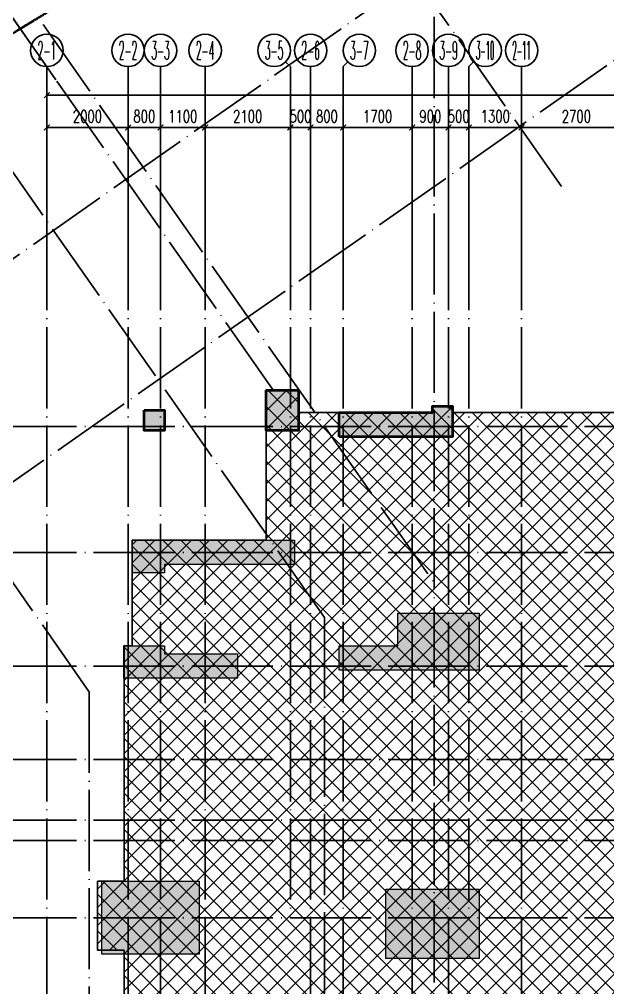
# Model space of a CAD drawing. Header units: millimetres. Extents: x 1089227 to 13101469, y 618865 to 10240562.
# Drawn here: x 1807866 to 1822364, y 4906432 to 4930284 of the extents above; entities that cross this region are included whole.
import ezdxf
from ezdxf.enums import TextEntityAlignment as Align

# ---------------------------------------------------------------- set-up
doc = ezdxf.new("R2010")
doc.units = ezdxf.units.MM
doc.header["$LTSCALE"] = 1000
doc.header["$PDMODE"] = 3
doc.header["$PDSIZE"] = 200
doc.linetypes.add('A09-G-CTRL-用地红线+建筑退线_设计区$0$Controlline1', pattern=[12.8, 8, -1.6, 1.6, -1.6])
doc.linetypes.add('DOTE', pattern=[2.42, 2, -0.2, 0.02, -0.2])
doc.layers.get('0').update_dxf_attribs({"linetype": 'CONTINUOUS'})
doc.layers.get('Defpoints').update_dxf_attribs({"linetype": 'CONTINUOUS'})
for name, color, linetype, lineweight in [('A09-G-CTRL-用地红线+建筑退线_设计区$0$Z-REDL-CTRL(建筑控制线)', 40, 'CONTINUOUS', 35), ('S-SLAB-HATCH', 73, 'CONTINUOUS', 0), ('S-WALL', 31, 'CONTINUOUS', 0)]:
    doc.layers.add(name, color=color, linetype=linetype, lineweight=lineweight)
for name, color, linetype in [('AXIS', 3, 'CONTINUOUS'), ('AXIS_TEXT', 7, 'CONTINUOUS'), ('C-H', 8, 'CONTINUOUS'), ('DOTE', 1, 'DOTE'), ('S-EDGE', 210, 'CONTINUOUS')]:
    doc.layers.add(name, color=color, linetype=linetype)
doc.styles.add('_TCH_AXIS', font='COMPLEX', dxfattribs={"bigfont": 'AllInOneBig.shx'})
doc.styles.add('_TCH_DIM_T3', font='SIMPLEX', dxfattribs={"width": 0.705882, "bigfont": 'AllInOneBig.shx'})
doc.styles.add('COMPLEX', font='COMPLEX', dxfattribs={"bigfont": 'AllInOneBig.shx'})
doc.dimstyles.new('_TCH_ARCH&&100', dxfattribs={"dimtxt": 297.5, "dimasz": 100, "dimexe": 250, "dimexo": 300, "dimgap": 126.25, "dimtad": 1, "dimdec": 0, "dimzin": 0, "dimdsep": 46, "dimtxsty": '_TCH_DIM_T3', "dimblk": 'ARCHTICK', "dimcen": 0.09, "dimclrt": 7, "dimazin": 2, "dimtfac": 1, "dimtdec": 0, "dimtix": 1, "dimtmove": 2, "dimatfit": 3, "dimfxl": 0, "dimtolj": 1, "dimtzin": 0, "dimarcsym": 0})
doc.dimstyles.new('_TCH_ARCH&&150', dxfattribs={"dimtxt": 446.25, "dimasz": 150, "dimexe": 375, "dimexo": 450, "dimgap": 189.375, "dimtad": 1, "dimdec": 0, "dimzin": 0, "dimdsep": 46, "dimtxsty": '_TCH_DIM_T3', "dimblk": 'ARCHTICK', "dimcen": 0.09, "dimclrt": 7, "dimazin": 2, "dimtfac": 1, "dimtdec": 0, "dimtix": 1, "dimtmove": 2, "dimatfit": 3, "dimfxl": 0, "dimtolj": 1, "dimtzin": 0, "dimarcsym": 0})

# ---------------------------------------------------------------- blocks, each defined once
blk = doc.blocks.new('0323最综用地红线')
at = {"layer": 'A09-G-CTRL-用地红线+建筑退线_设计区$0$Z-REDL-CTRL(建筑控制线)', "linetype": 'A09-G-CTRL-用地红线+建筑退线_设计区$0$Controlline1', "ltscale": 0.0005, "flags": 128}
blk.add_lwpolyline([(8299567, 3686108), (8326626, 3675265), (8336400, 3687495), (8338983, 3690878), (8341712, 3688883), (8341724, 3688834), (8348492, 3681996), (8336495, 3657264), (8335815, 3655857), (8334921, 3653765), (8334408, 3652495), (8333554, 3650188), (8332762, 3647815), (8332296, 3646270), (8331866, 3644682), (8331460, 3643007), (8331063, 3641145), (8330737, 3639422), (8330293, 3636480), (8330017, 3634043), (8329761, 3630317), (8329732, 3627942), (8329763, 3625708), (8329928, 3622644), (8330113, 3620704), (8330325, 3618642), (8330653, 3615645), (8331572, 3606971), (8333151, 3600656), (8334420, 3595620), (8335099, 3592902), (8332162, 3588340), (8329462, 3587873), (8325135, 3587049), (8322510, 3586515), (8319525, 3585891), (8317926, 3585544), (8316578, 3585249), (8315535, 3585011), (8313300, 3584499), (8310791, 3583894), (8309251, 3583537), (8305740, 3582637), (8303918, 3582156), (8302104, 3581668), (8299703, 3581012), (8297227, 3580315), (8295056, 3579682), (8292998, 3579074), (8290643, 3578358), (8288572, 3577710), (8287591, 3577398), (8286161, 3576940), (8284503, 3576401), (8282624, 3575767), (8281086, 3575247), (8278146, 3574222), (8273894, 3572680), (8272471, 3572149), (8271089, 3571640), (8267888, 3570407), (8264331, 3569000), (8260702, 3567515), (8258549, 3566609), (8254947, 3565066), (8252185, 3563832), (8250834, 3563232), (8249176, 3562470), (8247994, 3561930), (8245505, 3560754), (8242980, 3559544), (8239801, 3558013), (8237959, 3557076), (8235838, 3555996), (8233384, 3554698), (8228450, 3552051), (8226178, 3550787), (8222141, 3548504), (8215629, 3544667), (8213710, 3543497), (8193657, 3531175), (8180322, 3522990), (8166408, 3514440), (8156991, 3508658), (8151138, 3505062), (8142685, 3507267), (8121171, 3545747), (8120724, 3546549), (8120233, 3547383), (8119272, 3548967), (8118108, 3550752), (8117067, 3552244), (8115806, 3553970), (8115672, 3554140), (8146431, 3575790), (8162146, 3587599), (8162295, 3588125), (8199863, 3615253), (8204215, 3618404), (8231584, 3638167), (8260590, 3655826), (8295376, 3680010)], close=True, dxfattribs=at)
blk = doc.blocks.new('_AXISO')
blk.add_circle((0, 0), 0.5)
at = {"layer": 'AXIS_TEXT', "style": 'COMPLEX', "width": 1.041667}
blk.add_attdef('A', text='', height=0.56, dxfattribs=at).set_placement((-0.25, -0.28), (0.25, -0.28), align=Align.FIT)
blk = doc.blocks.new('_ArchTick')
at = {"color": 0, "linetype": 'ByBlock', "const_width": 0.3}
blk.add_lwpolyline([(-0.71, -0.71), (0.71, 0.71)], dxfattribs=at)
blk = doc.blocks.new('*D184')
at = {"layer": 'AXIS', "color": 0, "lineweight": -2, "transparency": 16777216}
for p, q in [((-92891, 100208), (-92891, 103458)), ((-61741, 100208), (-61741, 103458)), ((-92891, 103208), (-61741, 103208))]:
    blk.add_line(p, q, dxfattribs=at)
at = {"layer": 'Defpoints', "color": 0, "transparency": 16777216}
for p in [(-61741, 103208), (-92891, 99908), (-61741, 99908)]:
    blk.add_point(p, dxfattribs=at)
at = {"layer": 'AXIS', "color": 0, "lineweight": -2, "transparency": 16777216, "xscale": 100, "yscale": 100, "zscale": 100, "rotation": 180}
blk.add_blockref('_ArchTick', (-92891, 103208), dxfattribs=at)
at = {"layer": 'AXIS', "color": 0, "lineweight": -2, "transparency": 16777216, "xscale": 100, "yscale": 100, "zscale": 100}
blk.add_blockref('_ArchTick', (-61741, 103208), dxfattribs=at)
at = {"layer": 'AXIS', "color": 7, "transparency": 16777216, "insert": (-77316, 103483), "char_height": 297.5, "attachment_point": 5, "style": '_TCH_DIM_T3'}
blk.add_mtext('\\A1;31150', dxfattribs=at)
blk = doc.blocks.new('*D185')
at = {"layer": 'AXIS', "color": 0, "lineweight": -2, "transparency": 16777216}
for p, q in [((-92891, 100208), (-92891, 102658)), ((-90891, 100208), (-90891, 102658)), ((-92891, 102408), (-90891, 102408))]:
    blk.add_line(p, q, dxfattribs=at)
at = {"layer": 'Defpoints', "color": 0, "transparency": 16777216}
for p in [(-90891, 102408), (-92891, 99908), (-90891, 99908)]:
    blk.add_point(p, dxfattribs=at)
at = {"layer": 'AXIS', "color": 0, "lineweight": -2, "transparency": 16777216, "xscale": 100, "yscale": 100, "zscale": 100, "rotation": 180}
blk.add_blockref('_ArchTick', (-92891, 102408), dxfattribs=at)
at = {"layer": 'AXIS', "color": 0, "lineweight": -2, "transparency": 16777216, "xscale": 100, "yscale": 100, "zscale": 100}
blk.add_blockref('_ArchTick', (-90891, 102408), dxfattribs=at)
at = {"layer": 'AXIS', "color": 7, "transparency": 16777216, "insert": (-91891, 102683), "char_height": 297.5, "attachment_point": 5, "style": '_TCH_DIM_T3'}
blk.add_mtext('\\A1;2000', dxfattribs=at)
blk = doc.blocks.new('*D186')
at = {"layer": 'AXIS', "color": 0, "lineweight": -2, "transparency": 16777216}
for p, q in [((-90891, 100208), (-90891, 102658)), ((-90091, 100208), (-90091, 102658)), ((-90891, 102408), (-90091, 102408))]:
    blk.add_line(p, q, dxfattribs=at)
at = {"layer": 'Defpoints', "color": 0, "transparency": 16777216}
for p in [(-90091, 102408), (-90891, 99908), (-90091, 99908)]:
    blk.add_point(p, dxfattribs=at)
at = {"layer": 'AXIS', "color": 0, "lineweight": -2, "transparency": 16777216, "xscale": 100, "yscale": 100, "zscale": 100, "rotation": 180}
blk.add_blockref('_ArchTick', (-90891, 102408), dxfattribs=at)
at = {"layer": 'AXIS', "color": 0, "lineweight": -2, "transparency": 16777216, "xscale": 100, "yscale": 100, "zscale": 100}
blk.add_blockref('_ArchTick', (-90091, 102408), dxfattribs=at)
at = {"layer": 'AXIS', "color": 7, "transparency": 16777216, "insert": (-90491, 102683), "char_height": 297.5, "attachment_point": 5, "style": '_TCH_DIM_T3'}
blk.add_mtext('\\A1;800', dxfattribs=at)
blk = doc.blocks.new('*D187')
at = {"layer": 'AXIS', "color": 0, "lineweight": -2, "transparency": 16777216}
for p, q in [((-90091, 100208), (-90091, 102658)), ((-88991, 100208), (-88991, 102658)), ((-90091, 102408), (-88991, 102408))]:
    blk.add_line(p, q, dxfattribs=at)
at = {"layer": 'Defpoints', "color": 0, "transparency": 16777216}
for p in [(-88991, 102408), (-90091, 99908), (-88991, 99908)]:
    blk.add_point(p, dxfattribs=at)
at = {"layer": 'AXIS', "color": 0, "lineweight": -2, "transparency": 16777216, "xscale": 100, "yscale": 100, "zscale": 100, "rotation": 180}
blk.add_blockref('_ArchTick', (-90091, 102408), dxfattribs=at)
at = {"layer": 'AXIS', "color": 0, "lineweight": -2, "transparency": 16777216, "xscale": 100, "yscale": 100, "zscale": 100}
blk.add_blockref('_ArchTick', (-88991, 102408), dxfattribs=at)
at = {"layer": 'AXIS', "color": 7, "transparency": 16777216, "insert": (-89541, 102683), "char_height": 297.5, "attachment_point": 5, "style": '_TCH_DIM_T3'}
blk.add_mtext('\\A1;1100', dxfattribs=at)
blk = doc.blocks.new('*D188')
at = {"layer": 'AXIS', "color": 0, "lineweight": -2, "transparency": 16777216}
for p, q in [((-88991, 100208), (-88991, 102658)), ((-86891, 100208), (-86891, 102658)), ((-88991, 102408), (-86891, 102408))]:
    blk.add_line(p, q, dxfattribs=at)
at = {"layer": 'Defpoints', "color": 0, "transparency": 16777216}
for p in [(-86891, 102408), (-88991, 99908), (-86891, 99908)]:
    blk.add_point(p, dxfattribs=at)
at = {"layer": 'AXIS', "color": 0, "lineweight": -2, "transparency": 16777216, "xscale": 100, "yscale": 100, "zscale": 100, "rotation": 180}
blk.add_blockref('_ArchTick', (-88991, 102408), dxfattribs=at)
at = {"layer": 'AXIS', "color": 0, "lineweight": -2, "transparency": 16777216, "xscale": 100, "yscale": 100, "zscale": 100}
blk.add_blockref('_ArchTick', (-86891, 102408), dxfattribs=at)
at = {"layer": 'AXIS', "color": 7, "transparency": 16777216, "insert": (-87941, 102683), "char_height": 297.5, "attachment_point": 5, "style": '_TCH_DIM_T3'}
blk.add_mtext('\\A1;2100', dxfattribs=at)
blk = doc.blocks.new('*D189')
at = {"layer": 'AXIS', "color": 0, "lineweight": -2, "transparency": 16777216}
for p, q in [((-86891, 100208), (-86891, 102658)), ((-86391, 100208), (-86391, 102658)), ((-86891, 102408), (-86991, 102408)), ((-86891, 102408), (-86391, 102408)), ((-86391, 102408), (-86291, 102408))]:
    blk.add_line(p, q, dxfattribs=at)
at = {"layer": 'Defpoints', "color": 0, "transparency": 16777216}
for p in [(-86391, 102408), (-86891, 99908), (-86391, 99908)]:
    blk.add_point(p, dxfattribs=at)
at = {"layer": 'AXIS', "color": 0, "lineweight": -2, "transparency": 16777216, "xscale": 100, "yscale": 100, "zscale": 100}
blk.add_blockref('_ArchTick', (-86891, 102408), dxfattribs=at)
at = {"layer": 'AXIS', "color": 0, "lineweight": -2, "transparency": 16777216, "xscale": 100, "yscale": 100, "zscale": 100, "rotation": 180}
blk.add_blockref('_ArchTick', (-86391, 102408), dxfattribs=at)
at = {"layer": 'AXIS', "color": 7, "transparency": 16777216, "insert": (-86641, 102683), "char_height": 297.5, "attachment_point": 5, "style": '_TCH_DIM_T3'}
blk.add_mtext('\\A1;500', dxfattribs=at)
blk = doc.blocks.new('*D190')
at = {"layer": 'AXIS', "color": 0, "lineweight": -2, "transparency": 16777216}
for p, q in [((-86391, 100208), (-86391, 102658)), ((-85591, 100208), (-85591, 102658)), ((-86391, 102408), (-85591, 102408))]:
    blk.add_line(p, q, dxfattribs=at)
at = {"layer": 'Defpoints', "color": 0, "transparency": 16777216}
for p in [(-85591, 102408), (-86391, 99908), (-85591, 99908)]:
    blk.add_point(p, dxfattribs=at)
at = {"layer": 'AXIS', "color": 0, "lineweight": -2, "transparency": 16777216, "xscale": 100, "yscale": 100, "zscale": 100, "rotation": 180}
blk.add_blockref('_ArchTick', (-86391, 102408), dxfattribs=at)
at = {"layer": 'AXIS', "color": 0, "lineweight": -2, "transparency": 16777216, "xscale": 100, "yscale": 100, "zscale": 100}
blk.add_blockref('_ArchTick', (-85591, 102408), dxfattribs=at)
at = {"layer": 'AXIS', "color": 7, "transparency": 16777216, "insert": (-85991, 102683), "char_height": 297.5, "attachment_point": 5, "style": '_TCH_DIM_T3'}
blk.add_mtext('\\A1;800', dxfattribs=at)
blk = doc.blocks.new('*D191')
at = {"layer": 'AXIS', "color": 0, "lineweight": -2, "transparency": 16777216}
for p, q in [((-85591, 100208), (-85591, 102658)), ((-83891, 100208), (-83891, 102658)), ((-85591, 102408), (-83891, 102408))]:
    blk.add_line(p, q, dxfattribs=at)
at = {"layer": 'Defpoints', "color": 0, "transparency": 16777216}
for p in [(-83891, 102408), (-85591, 99908), (-83891, 99908)]:
    blk.add_point(p, dxfattribs=at)
at = {"layer": 'AXIS', "color": 0, "lineweight": -2, "transparency": 16777216, "xscale": 100, "yscale": 100, "zscale": 100, "rotation": 180}
blk.add_blockref('_ArchTick', (-85591, 102408), dxfattribs=at)
at = {"layer": 'AXIS', "color": 0, "lineweight": -2, "transparency": 16777216, "xscale": 100, "yscale": 100, "zscale": 100}
blk.add_blockref('_ArchTick', (-83891, 102408), dxfattribs=at)
at = {"layer": 'AXIS', "color": 7, "transparency": 16777216, "insert": (-84741, 102683), "char_height": 297.5, "attachment_point": 5, "style": '_TCH_DIM_T3'}
blk.add_mtext('\\A1;1700', dxfattribs=at)
blk = doc.blocks.new('*D192')
at = {"layer": 'AXIS', "color": 0, "lineweight": -2, "transparency": 16777216}
for p, q in [((-83891, 100208), (-83891, 102658)), ((-82991, 100208), (-82991, 102658)), ((-83891, 102408), (-82991, 102408))]:
    blk.add_line(p, q, dxfattribs=at)
at = {"layer": 'Defpoints', "color": 0, "transparency": 16777216}
for p in [(-82991, 102408), (-83891, 99908), (-82991, 99908)]:
    blk.add_point(p, dxfattribs=at)
at = {"layer": 'AXIS', "color": 0, "lineweight": -2, "transparency": 16777216, "xscale": 100, "yscale": 100, "zscale": 100, "rotation": 180}
blk.add_blockref('_ArchTick', (-83891, 102408), dxfattribs=at)
at = {"layer": 'AXIS', "color": 0, "lineweight": -2, "transparency": 16777216, "xscale": 100, "yscale": 100, "zscale": 100}
blk.add_blockref('_ArchTick', (-82991, 102408), dxfattribs=at)
at = {"layer": 'AXIS', "color": 7, "transparency": 16777216, "insert": (-83441, 102683), "char_height": 297.5, "attachment_point": 5, "style": '_TCH_DIM_T3'}
blk.add_mtext('\\A1;900', dxfattribs=at)
blk = doc.blocks.new('*D193')
at = {"layer": 'AXIS', "color": 0, "lineweight": -2, "transparency": 16777216}
for p, q in [((-82991, 100208), (-82991, 102658)), ((-82491, 100208), (-82491, 102658)), ((-82991, 102408), (-83091, 102408)), ((-82991, 102408), (-82491, 102408)), ((-82491, 102408), (-82391, 102408))]:
    blk.add_line(p, q, dxfattribs=at)
at = {"layer": 'Defpoints', "color": 0, "transparency": 16777216}
for p in [(-82491, 102408), (-82991, 99908), (-82491, 99908)]:
    blk.add_point(p, dxfattribs=at)
at = {"layer": 'AXIS', "color": 0, "lineweight": -2, "transparency": 16777216, "xscale": 100, "yscale": 100, "zscale": 100}
blk.add_blockref('_ArchTick', (-82991, 102408), dxfattribs=at)
at = {"layer": 'AXIS', "color": 0, "lineweight": -2, "transparency": 16777216, "xscale": 100, "yscale": 100, "zscale": 100, "rotation": 180}
blk.add_blockref('_ArchTick', (-82491, 102408), dxfattribs=at)
at = {"layer": 'AXIS', "color": 7, "transparency": 16777216, "insert": (-82741, 102683), "char_height": 297.5, "attachment_point": 5, "style": '_TCH_DIM_T3'}
blk.add_mtext('\\A1;500', dxfattribs=at)
blk = doc.blocks.new('*D194')
at = {"layer": 'AXIS', "color": 0, "lineweight": -2, "transparency": 16777216}
for p, q in [((-82491, 100208), (-82491, 102658)), ((-81191, 100208), (-81191, 102658)), ((-82491, 102408), (-81191, 102408))]:
    blk.add_line(p, q, dxfattribs=at)
at = {"layer": 'Defpoints', "color": 0, "transparency": 16777216}
for p in [(-81191, 102408), (-82491, 99908), (-81191, 99908)]:
    blk.add_point(p, dxfattribs=at)
at = {"layer": 'AXIS', "color": 0, "lineweight": -2, "transparency": 16777216, "xscale": 100, "yscale": 100, "zscale": 100, "rotation": 180}
blk.add_blockref('_ArchTick', (-82491, 102408), dxfattribs=at)
at = {"layer": 'AXIS', "color": 0, "lineweight": -2, "transparency": 16777216, "xscale": 100, "yscale": 100, "zscale": 100}
blk.add_blockref('_ArchTick', (-81191, 102408), dxfattribs=at)
at = {"layer": 'AXIS', "color": 7, "transparency": 16777216, "insert": (-81841, 102683), "char_height": 297.5, "attachment_point": 5, "style": '_TCH_DIM_T3'}
blk.add_mtext('\\A1;1300', dxfattribs=at)
blk = doc.blocks.new('*D195')
at = {"layer": 'AXIS', "color": 0, "lineweight": -2, "transparency": 16777216}
for p, q in [((-81191, 100208), (-81191, 102658)), ((-78491, 100208), (-78491, 102658)), ((-81191, 102408), (-78491, 102408))]:
    blk.add_line(p, q, dxfattribs=at)
at = {"layer": 'Defpoints', "color": 0, "transparency": 16777216}
for p in [(-78491, 102408), (-81191, 99908), (-78491, 99908)]:
    blk.add_point(p, dxfattribs=at)
at = {"layer": 'AXIS', "color": 0, "lineweight": -2, "transparency": 16777216, "xscale": 100, "yscale": 100, "zscale": 100, "rotation": 180}
blk.add_blockref('_ArchTick', (-81191, 102408), dxfattribs=at)
at = {"layer": 'AXIS', "color": 0, "lineweight": -2, "transparency": 16777216, "xscale": 100, "yscale": 100, "zscale": 100}
blk.add_blockref('_ArchTick', (-78491, 102408), dxfattribs=at)
at = {"layer": 'AXIS', "color": 7, "transparency": 16777216, "insert": (-79841, 102683), "char_height": 297.5, "attachment_point": 5, "style": '_TCH_DIM_T3'}
blk.add_mtext('\\A1;2700', dxfattribs=at)
blk = doc.blocks.new('*D491')
at = {"layer": 'AXIS', "color": 0, "lineweight": -2, "transparency": 16777216}
for p, q in [((-92927, 103950), (-95035, 106960)), ((-104567, 99827), (-94820, 106653)), ((-102674, 97124), (-104782, 100134))]:
    blk.add_line(p, q, dxfattribs=at)
at = {"layer": 'Defpoints', "color": 0, "transparency": 16777216}
for p in [(-94820, 106653), (-92668, 103582), (-102416, 96755)]:
    blk.add_point(p, dxfattribs=at)
at = {"layer": 'AXIS', "color": 0, "lineweight": -2, "transparency": 16777216, "xscale": 150, "yscale": 150, "zscale": 150}
for p, rotation in [((-94820, 106653), 35.00532206532236), ((-104567, 99827), 215.0053220653224)]:
    blk.add_blockref('_ArchTick', p, dxfattribs=dict(at, rotation=rotation))
at = {"layer": 'AXIS', "color": 7, "transparency": 16777216, "insert": (-99930, 103578), "char_height": 446.2, "attachment_point": 5, "rotation": 35.0053, "style": '_TCH_DIM_T3'}
blk.add_mtext('\\A1;11900', dxfattribs=at)
blk = doc.blocks.new('*D492')
at = {"layer": 'AXIS', "color": 0, "lineweight": -2, "transparency": 16777216}
for p, q in [((-85800, 108941), (-87909, 111951)), ((-94820, 106653), (-87693, 111644)), ((-92927, 103950), (-95035, 106960))]:
    blk.add_line(p, q, dxfattribs=at)
at = {"layer": 'Defpoints', "color": 0, "transparency": 16777216}
for p in [(-87693, 111644), (-85542, 108572), (-92668, 103582)]:
    blk.add_point(p, dxfattribs=at)
at = {"layer": 'AXIS', "color": 0, "lineweight": -2, "transparency": 16777216, "xscale": 150, "yscale": 150, "zscale": 150}
for p, rotation in [((-87693, 111644), 35.00532206532439), ((-94820, 106653), 215.0053220653244)]:
    blk.add_blockref('_ArchTick', p, dxfattribs=dict(at, rotation=rotation))
at = {"layer": 'AXIS', "color": 7, "transparency": 16777216, "insert": (-91493, 109486), "char_height": 446.2, "attachment_point": 5, "rotation": 35.0053, "style": '_TCH_DIM_T3'}
blk.add_mtext('\\A1;8700', dxfattribs=at)
blk = doc.blocks.new('A$C6E8A2456')
at = {"layer": 'S-SLAB-HATCH'}
h = blk.add_hatch(dxfattribs=at)
h.set_pattern_fill('ANSI37', color=251, scale=200)
h.set_pattern_definition([(45, (-2504832.24, 1513359.38), (-224.506403, 224.506403), []), (135, (-2504832.24, 1513359.38), (-224.506403, -224.506403), [])])
h.paths.add_polyline_path([(104832, 77009), (104832, 73109), (108132, 73109), (108132, 70809), (108332, 70809), (108332, 70109), (108132, 70109), (108132, 64609), (108332, 64609), (108332, 63909), (107532, 63909), (107532, 60309), (107732, 60309), (107732, 59609), (107532, 59609), (107532, 55459), (107532, 54659), (107532, 52209), (107732, 52209), (107732, 51609), (107532, 51609), (107532, 47509), (110482, 47509), (110482, 44709), (109482, 44709), (109482, 45509), (106582, 45509), (106582, 40409), (102432, 40409), (102432, 40209), (101832, 40209), (101832, 40409), (96732, 40409), (96732, 38709), (93483, 38709), (93483, 39709), (88632, 39709), (88632, 39709), (87932, 39709), (87932, 39909), (82632, 39909), (82632, 40709), (82882, 40709), (82882, 45009), (80132, 45009), (80132, 44409), (79132, 44409), (79132, 47859), (81332, 47859), (81332, 59409), (81132, 59409), (81132, 63209), (80482, 63209), (80482, 64909), (81132, 64909), (81132, 70709), (81332, 70709), (81332, 73309), (84632, 73309), (84632, 77009), (85432, 77009), (85432, 76459), (88731, 76459), (88731, 76609), (89231, 76609), (89231, 76459), (100232, 76459), (100232, 76609), (100732, 76609), (100732, 76309), (104032, 76309), (104032, 77009)])
at = {"layer": 'S-EDGE'}
blk.add_lwpolyline([(81132, 59409), (81132, 63209), (80482, 63209), (80482, 64909), (81132, 64909), (81132, 70709), (81332, 70709), (81332, 73309), (84632, 73309), (84632, 77009), (85432, 77009), (85432, 76459), (88731, 76459), (88731, 76609), (89231, 76609), (89231, 76459), (100232, 76459)], dxfattribs=at)
blk = doc.blocks.new('QZ-TL-0808')
at = {"layer": 'C-H'}
for points in [[(-47558, 178), (-46758, 178), (-46758, -822), (-47558, -822)], [(-45758, -972), (-45758, -372), (-43458, -372), (-43458, -222), (-42958, -222), (-42958, -972)], [(-50858, -4322), (-50858, -3522), (-46858, -3522), (-46858, -4122), (-50058, -4122), (-50058, -4322)], [(-45758, -6122), (-44308, -6122), (-44308, -5322), (-42308, -5322), (-42308, -6722), (-45758, -6722)], [(-51058, -6922), (-51058, -6122), (-50058, -6122), (-50058, -6322), (-48258, -6322), (-48258, -6922)], [(-51608, -11922), (-49208, -11922), (-49208, -13722), (-51608, -13722)], [(-44608, -12122), (-42308, -12122), (-42308, -13822), (-44608, -13822)]]:
    blk.add_hatch(color=256, dxfattribs=at).paths.add_polyline_path(points)
at = {"layer": 'S-WALL', "lineweight": 35}
blk.add_lwpolyline([(-47558, 178), (-46758, 178), (-46758, -822), (-47558, -822)], close=True, dxfattribs=at)
blk.add_lwpolyline([(-45758, -972), (-45758, -372), (-43458, -372), (-43458, -222), (-42958, -222), (-42958, -972), (-45758, -972)], dxfattribs=at)
at = {"layer": 'S-WALL'}
for points in [[(-50858, -4322), (-50858, -3522), (-46858, -3522), (-46858, -4122), (-50058, -4122), (-50058, -4322), (-50858, -4322)], [(-45758, -6122), (-44308, -6122), (-44308, -5322), (-42308, -5322), (-42308, -6722), (-45758, -6722), (-45758, -6122)], [(-51058, -6922), (-51058, -6122), (-50058, -6122), (-50058, -6322), (-48258, -6322), (-48258, -6922), (-51058, -6922)]]:
    blk.add_lwpolyline(points, dxfattribs=at)
for points in [[(-51608, -11922), (-49208, -11922), (-49208, -13722), (-51608, -13722)], [(-44608, -12122), (-42308, -12122), (-42308, -13822), (-44608, -13822)]]:
    blk.add_lwpolyline(points, close=True, dxfattribs=at)
blk = doc.blocks.new('塔楼轴网260428')
at = {"layer": 'AXIS'}
for p, q in [((-87008.1, 104024.8), (-86891, 103907.6)), ((-85473.8, 104024.8), (-85591, 103907.6)), ((-82373.8, 104024.8), (-82491, 103907.6)), ((-92891, 99907.6), (-92891, 103907.6)), ((-90891, 99907.6), (-90891, 103907.6)), ((-90091, 99907.6), (-90091, 103907.6)), ((-88991, 99907.6), (-88991, 103907.6)), ((-86891, 99907.6), (-86891, 103907.6)), ((-86391, 99907.6), (-86391, 103907.6)), ((-85591, 99907.6), (-85591, 103907.6)), ((-83891, 99907.6), (-83891, 103907.6)), ((-82991, 99907.6), (-82991, 103907.6)), ((-82491, 99907.6), (-82491, 103907.6)), ((-81191, 99907.6), (-81191, 103907.6))]:
    blk.add_line(p, q, dxfattribs=at)
at = {"layer": 'DOTE', "color": 14}
for p, q in [((-92891, 99907.6), (-92891, 55337.9)), ((-90891, 99907.6), (-90891, 55337.9)), ((-90091, 99907.6), (-90091, 68741.7)), ((-88991, 99907.6), (-88991, 55337.9)), ((-86891, 99907.6), (-86891, 82941.7)), ((-86391, 99907.6), (-86391, 55337.9)), ((-85591, 99907.6), (-85591, 68741.7)), ((-83891, 99907.6), (-83891, 55337.9)), ((-82991, 99907.6), (-82991, 68741.7)), ((-82491, 99907.6), (-82491, 82941.7)), ((-81191, 99907.6), (-81191, 55337.9)), ((-94159, 95041.7), (-60825.5, 95041.7)), ((-94159, 91941.7), (-60825.5, 91941.7)), ((-94159, 89141.7), (-60825.5, 89141.7)), ((-94159, 86841.7), (-60825.5, 86841.7)), ((-94159, 85341.7), (-60825.5, 85341.7)), ((-94159, 84841.7), (-60825.5, 84841.7)), ((-94159, 82941.7), (-60825.5, 82941.7))]:
    blk.add_line(p, q, dxfattribs=at)
at = {"layer": 'AXIS'}
ref = blk.add_blockref('_AXISO', (-92891, 104307.6), dxfattribs=dict(at, xscale=800, yscale=800, zscale=800))
ref.add_attrib('A', '2-1', dxfattribs={"layer": 'AXIS_TEXT', "height": 452.55, "style": '_TCH_AXIS', "width": 0.381818}).set_placement((-93117.3, 104081.3), (-92664.7, 104081.3), align=Align.FIT)
ref = blk.add_blockref('_AXISO', (-90891, 104307.6), dxfattribs=dict(at, xscale=800, yscale=800, zscale=800))
ref.add_attrib('A', '2-2', dxfattribs={"layer": 'AXIS_TEXT', "height": 452.55, "style": '_TCH_AXIS', "width": 0.35}).set_placement((-91117.3, 104081.3), (-90664.7, 104081.3), align=Align.FIT)
ref = blk.add_blockref('_AXISO', (-90091, 104307.6), dxfattribs=dict(at, xscale=800, yscale=800, zscale=800))
ref.add_attrib('A', '3-3', dxfattribs={"layer": 'AXIS_TEXT', "height": 452.55, "style": '_TCH_AXIS', "width": 0.355932}).set_placement((-90317.3, 104081.3), (-89864.7, 104081.3), align=Align.FIT)
ref = blk.add_blockref('_AXISO', (-88991, 104307.6), dxfattribs=dict(at, xscale=800, yscale=800, zscale=800))
ref.add_attrib('A', '2-4', dxfattribs={"layer": 'AXIS_TEXT', "height": 452.55, "style": '_TCH_AXIS', "width": 0.33871}).set_placement((-89217.3, 104081.3), (-88764.7, 104081.3), align=Align.FIT)
ref = blk.add_blockref('_AXISO', (-87291, 104307.6), dxfattribs=dict(at, xscale=800, yscale=800, zscale=800))
ref.add_attrib('A', '3-5', dxfattribs={"layer": 'AXIS_TEXT', "height": 452.55, "style": '_TCH_AXIS', "width": 0.355932}).set_placement((-87517.3, 104081.3), (-87064.7, 104081.3), align=Align.FIT)
ref = blk.add_blockref('_AXISO', (-86391, 104307.6), dxfattribs=dict(at, xscale=800, yscale=800, zscale=800))
ref.add_attrib('A', '2-6', dxfattribs={"layer": 'AXIS_TEXT', "height": 452.55, "style": '_TCH_AXIS', "width": 0.35}).set_placement((-86617.3, 104081.3), (-86164.7, 104081.3), align=Align.FIT)
ref = blk.add_blockref('_AXISO', (-85191, 104307.6), dxfattribs=dict(at, xscale=800, yscale=800, zscale=800))
ref.add_attrib('A', '3-7', dxfattribs={"layer": 'AXIS_TEXT', "height": 452.55, "style": '_TCH_AXIS', "width": 0.355932}).set_placement((-85417.3, 104081.3), (-84964.7, 104081.3), align=Align.FIT)
ref = blk.add_blockref('_AXISO', (-83891, 104307.6), dxfattribs=dict(at, xscale=800, yscale=800, zscale=800))
ref.add_attrib('A', '2-8', dxfattribs={"layer": 'AXIS_TEXT', "height": 452.55, "style": '_TCH_AXIS', "width": 0.35}).set_placement((-84117.3, 104081.3), (-83664.7, 104081.3), align=Align.FIT)
ref = blk.add_blockref('_AXISO', (-82991, 104307.6), dxfattribs=dict(at, xscale=800, yscale=800, zscale=800))
ref.add_attrib('A', '3-9', dxfattribs={"layer": 'AXIS_TEXT', "height": 452.55, "style": '_TCH_AXIS', "width": 0.355932}).set_placement((-83217.3, 104081.3), (-82764.7, 104081.3), align=Align.FIT)
ref = blk.add_blockref('_AXISO', (-82091, 104307.6), dxfattribs=dict(at, xscale=800, yscale=800, zscale=800))
ref.add_attrib('A', '3-10', dxfattribs={"layer": 'AXIS_TEXT', "height": 452.55, "style": '_TCH_AXIS', "width": 0.283784}).set_placement((-82317.3, 104081.3), (-81864.7, 104081.3), align=Align.FIT)
ref = blk.add_blockref('_AXISO', (-81191, 104307.6), dxfattribs=dict(at, xscale=800, yscale=800, zscale=800))
ref.add_attrib('A', '2-11', dxfattribs={"layer": 'AXIS_TEXT', "height": 452.55, "style": '_TCH_AXIS', "width": 0.3}).set_placement((-81417.3, 104081.3), (-80964.7, 104081.3), align=Align.FIT)
for p1, p2, distance, picture, middle in [((-92891, 99907.6), (-61741, 99907.6), 3300, '*D184', (-77316, 103482.6)), ((-92891, 99907.6), (-90891, 99907.6), 2500, '*D185', (-91891, 102682.6)), ((-90891, 99907.6), (-90091, 99907.6), 2500, '*D186', (-90491, 102682.6)), ((-90091, 99907.6), (-88991, 99907.6), 2500, '*D187', (-89541, 102682.6)), ((-88991, 99907.6), (-86891, 99907.6), 2500, '*D188', (-87941, 102682.6)), ((-86891, 99907.6), (-86391, 99907.6), 2500, '*D189', (-86641, 102682.6)), ((-86391, 99907.6), (-85591, 99907.6), 2500, '*D190', (-85991, 102682.6)), ((-85591, 99907.6), (-83891, 99907.6), 2500, '*D191', (-84741, 102682.6)), ((-83891, 99907.6), (-82991, 99907.6), 2500, '*D192', (-83441, 102682.6)), ((-82991, 99907.6), (-82491, 99907.6), 2500, '*D193', (-82741, 102682.6)), ((-82491, 99907.6), (-81191, 99907.6), 2500, '*D194', (-81841, 102682.6)), ((-81191, 99907.6), (-78491, 99907.6), 2500, '*D195', (-79841, 102682.6))]:
    dim = blk.add_aligned_dim(p1=p1, p2=p2, distance=distance, dimstyle='_TCH_ARCH&&100', dxfattribs=at)
    dim.commit()
    dim.dimension.update_dxf_attribs({"geometry": picture, "text_midpoint": middle})
blk = doc.blocks.new('裙房轴网260428')
at = {"layer": 'AXIS'}
blk.add_line((-92668.4, 103581.6), (-96110.3, 108496.2), dxfattribs=at)
at = {"layer": 'DOTE', "color": 16}
blk.add_line((-224051, 7905.7), (-46757, 132072.8), dxfattribs=at)
at = {"layer": 'DOTE', "color": 16, "linetype": 'DOTE'}
for p, q in [((-221469.5, 4219.8), (-44175.6, 128386.9)), ((-83350, 124490.2), (-83350, -1000)), ((-98533.5, 112871.7), (-83350, 91191.7)), ((-86050, 90340.3), (-100583.1, 111091.5)), ((-80207.2, 100954.7), (-85542.2, 108572.3)), ((-105495.8, 107995.7), (-91850, 88511.2)), ((-87333.4, 95963.9), (-92668.4, 103581.6)), ((-86050, 90340.3), (-86050, 31991.7)), ((-91850, 88511.2), (-91850, -1000))]:
    blk.add_line(p, q, dxfattribs=at)
at = {"layer": 'AXIS'}
for p1, p2, picture, middle in [((-92668.4, 103581.6), (-85542.2, 108572.3), '*D492', (-91493.1, 109486.4)), ((-102415.6, 96755.1), (-92668.4, 103581.6), '*D491', (-99929.8, 103577.8))]:
    dim = blk.add_aligned_dim(p1=p1, p2=p2, distance=3750, dimstyle='_TCH_ARCH&&150', dxfattribs=at)
    dim.commit()
    dim.dimension.update_dxf_attribs({"geometry": picture, "text_midpoint": middle})
blk = doc.blocks.new('04地块地下轴网260428')
for name in ['裙房轴网260428', '塔楼轴网260428']:
    blk.add_blockref(name, (0, 0))

msp = doc.modelspace()

# ---------------------------------------------------------------- hatches: boundary and pattern name
at = {"layer": 'C-H'}
msp.add_hatch(color=256, dxfattribs=at).paths.add_polyline_path([(1810944.773, 4920653.509), (1811444.773, 4920653.509), (1811444.773, 4920153.509), (1810944.773, 4920153.509)])

# ---------------------------------------------------------------- linework, layer by layer
at = {"layer": 'S-WALL', "lineweight": 35}
msp.add_lwpolyline([(1810944.773, 4920653.509), (1811444.773, 4920653.509), (1811444.773, 4920153.509), (1810944.773, 4920153.509)], close=True, dxfattribs=at)

# ---------------------------------------------------------------- block references
for name, p in [('0323最综用地红线', (-6434145.536, 1285525.343)), ('04地块地下轴网260428', (1901435.755, 4825211.796)), ('QZ-TL-0808', (1861503.026, 4920975.271)), ('A$C6E8A2456', (1729313.25, 4844144.301))]:
    msp.add_blockref(name, p)

doc.saveas('drawing.dxf')
